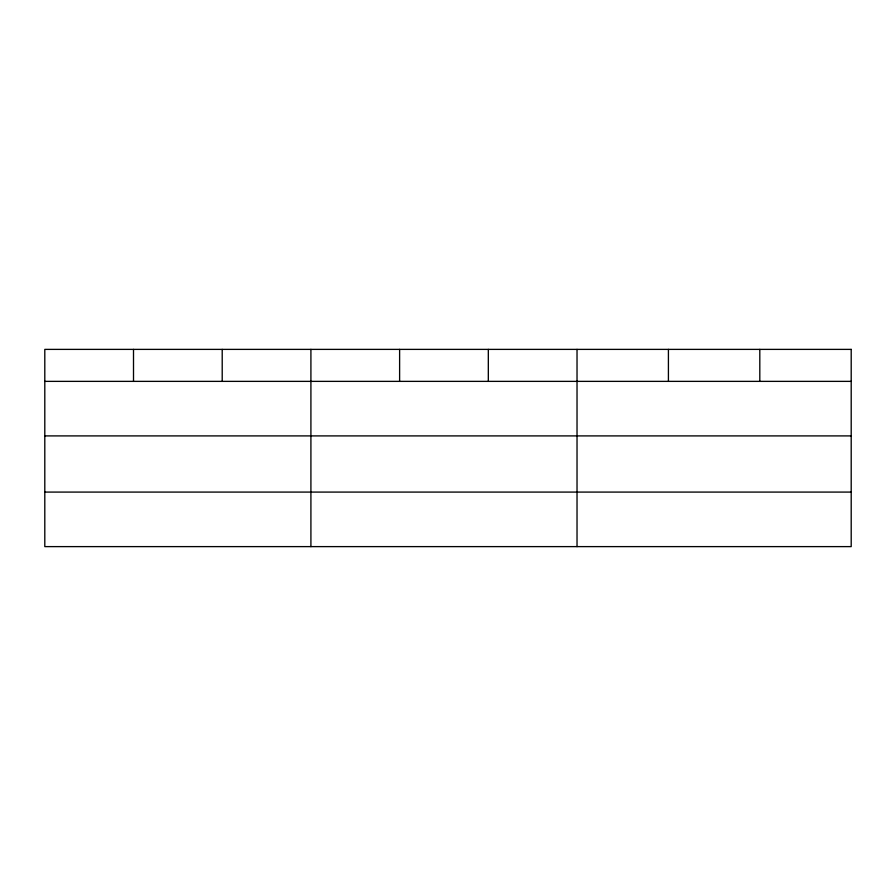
<?xml version="1.0" encoding="UTF-8"?>
<svg xmlns="http://www.w3.org/2000/svg" width="896" height="896" viewBox="0 0 896 896"><rect width="100%" height="100%" fill="white"/><g stroke="black" fill="none" stroke-linecap="round" stroke-linejoin="round"><path stroke-width="1.34" d="M44.8 381.371L851.2 381.371M44.8 435.904L851.2 435.904M44.8 492.083L851.2 492.083M759.808 349.384L759.808 381.371M668.416 349.384L668.416 381.371M577.024 349.384L577.024 546.616M488.32 349.384L488.32 381.371M399.616 349.384L399.616 381.371M310.912 349.384L310.912 546.616M222.208 349.384L222.208 381.371M133.504 349.384L133.504 381.371M851.2 349.384L44.8 349.384L44.8 546.616L851.2 546.616L851.2 349.384"/></g></svg>
